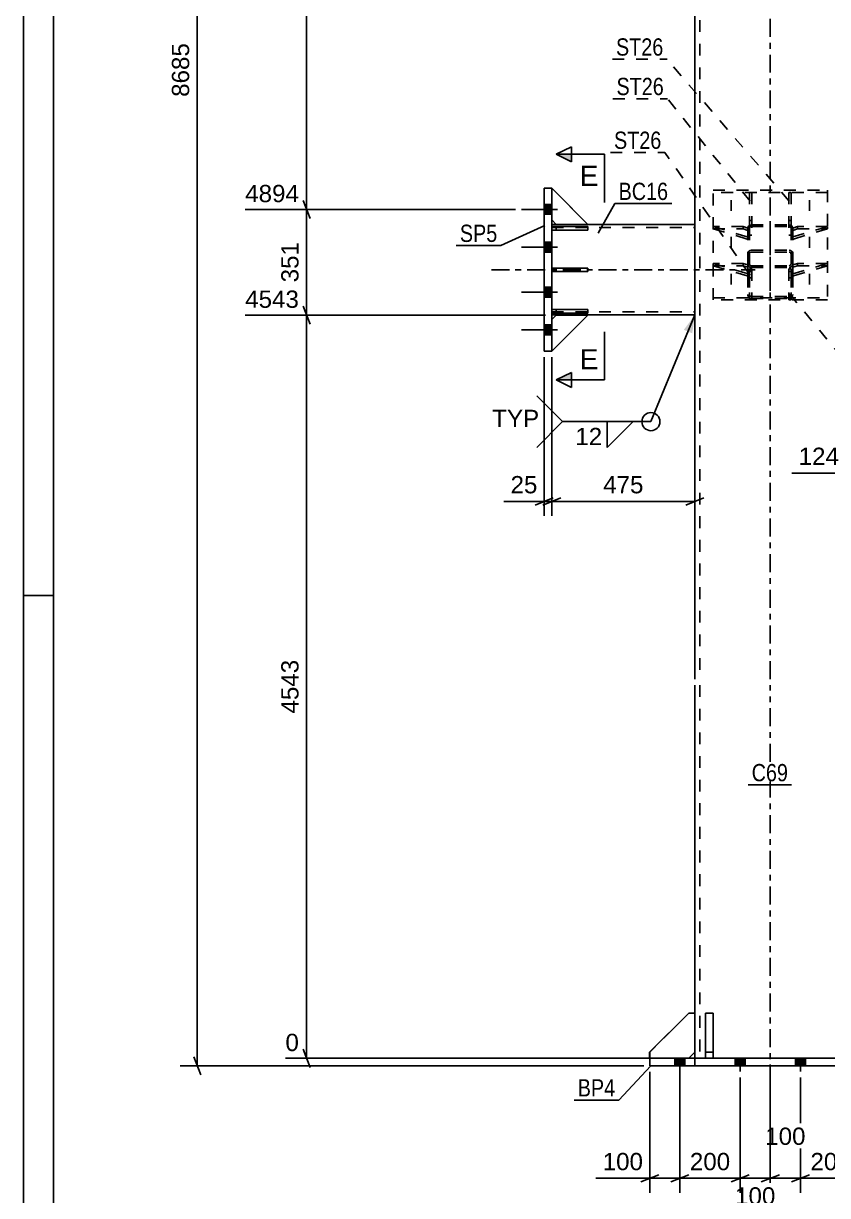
# Model space of a CAD drawing. Header units: millimetres. Extents: x -297 to 544, y -221 to 373.
# Drawn here: x -296.7 to -163.3, y -22.8 to 171.7 of the extents above; entities that cross this region are included whole.
import ezdxf

# ---------------------------------------------------------------- set-up
doc = ezdxf.new("R2010")
doc.units = ezdxf.units.MM
doc.linetypes.add('DXK_LINE_DOT2', pattern=[3.9198, 1.9599, -1.9599])
doc.linetypes.add('DXK_LINE_DOT3', pattern=[5.9187, 2.979, -0.9799, 0.9799, -0.9799])
doc.styles.add('Arial', font='ARIAL.TTF', dxfattribs={"height": 0.2})
doc.styles.add('Arial Narrow', font='ARIALN.TTF', dxfattribs={"height": 0.2})

# ---------------------------------------------------------------- blocks, each defined once
blk = doc.blocks.new('Unknown-284934218-1133')
at = {"color": 5, "linetype": 'Continuous'}
for p, q in [((-296.68, 372.77), (-296.68, -221.23)), ((-291.68, 367.77), (-291.68, -216.23)), ((-291.68, 76.77), (-296.68, 76.77))]:
    blk.add_line(p, q, dxfattribs=at)
blk = doc.blocks.new('Part-284934218-1902 - 1900')
at = {"color": 2, "linetype": 'Continuous'}
for p, q in [((-186.32, 7.5), (-192.82, 1)), ((-185.32, 7.5), (-186.32, 7.5)), ((-192.82, 1), (-192.82, 0)), ((-186.32, 0), (-185.32, 1))]:
    blk.add_line(p, q, dxfattribs=at)
at = {"color": 7, "linetype": 'DXK_LINE_DOT2'}
for p, q in [((-185.32, 7.5), (-185.32, 1)), ((-192.82, 0), (-186.32, 0))]:
    blk.add_line(p, q, dxfattribs=at)
blk = doc.blocks.new('Part-284934218-1912 - 1900')
at = {"color": 2, "linetype": 'Continuous'}
for p, q in [((-192.81, 0), (-152.81, 0)), ((-192.81, 0), (-192.81, -1.25)), ((-192.81, -1.25), (-152.81, -1.25)), ((-185.32, -1.25), (-185.32, 0)), ((-160.32, -1.25), (-160.32, 0)), ((-152.81, -1.25), (-152.81, 0))]:
    blk.add_line(p, q, dxfattribs=at)
blk = doc.blocks.new('Part-284934218-2053 - 1900')
at = {"color": 7, "linetype": 'DXK_LINE_DOT2'}
for p, q in [((-203.06, 124.23), (-209.06, 124.23)), ((-209.06, 124.23), (-209.06, 123.63)), ((-209.06, 123.63), (-203.06, 123.63)), ((-208.31, 124.23), (-208.31, 123.63)), ((-203.06, 123.63), (-203.06, 124.23))]:
    blk.add_line(p, q, dxfattribs=at)
blk = doc.blocks.new('Part-284934218-1914 - 1900')
at = {"color": 2, "linetype": 'Continuous'}
for p, q in [((-183.56, 7.5), (-183.56, 0)), ((-183.56, 7.5), (-182.31, 7.5)), ((-182.31, 7.5), (-182.31, 0)), ((-183.56, 1), (-182.31, 1)), ((-183.56, 0), (-182.31, 0))]:
    blk.add_line(p, q, dxfattribs=at)
blk = doc.blocks.new('Part-284934218-2043 - 1900')
at = {"color": 2, "linetype": 'Continuous'}
for p, q in [((-210.31, 117.33), (-210.31, 144.33)), ((-210.31, 144.33), (-209.06, 144.33)), ((-209.06, 144.33), (-209.06, 137.97)), ((-209.06, 137.37), (-209.06, 131.1)), ((-209.06, 130.5), (-209.06, 124.22)), ((-209.06, 123.62), (-209.06, 117.33)), ((-210.31, 117.33), (-209.06, 117.33))]:
    blk.add_line(p, q, dxfattribs=at)
at = {"color": 7, "linetype": 'DXK_LINE_DOT2'}
for p, q in [((-209.06, 137.97), (-209.06, 137.37)), ((-209.06, 131.1), (-209.06, 130.5)), ((-209.06, 124.22), (-209.06, 123.62))]:
    blk.add_line(p, q, dxfattribs=at)
blk = doc.blocks.new('Part-284934218-2044 - 1900')
at = {"color": 7, "linetype": 'DXK_LINE_DOT2'}
for p, q in [((-208.32, 123.3), (-209.07, 122.55)), ((-209.07, 117.3), (-203.07, 123.3)), ((-209.07, 122.55), (-209.07, 117.3)), ((-203.07, 123.3), (-208.32, 123.3))]:
    blk.add_line(p, q, dxfattribs=at)
blk = doc.blocks.new('Part-284934218-1916 - 1900')
at = {"color": 7, "linetype": 'DXK_LINE_DOT2'}
for p, q in [((-183.56, 0), (-183.56, 7.5)), ((-183.56, 7.5), (-182.31, 7.5)), ((-182.31, 7.5), (-182.31, 0)), ((-183.56, 1), (-182.31, 1)), ((-182.31, 0), (-183.56, 0))]:
    blk.add_line(p, q, dxfattribs=at)
blk = doc.blocks.new('Part-284934218-2045 - 1900')
at = {"color": 2, "linetype": 'Continuous'}
for p, q in [((-208.32, 123.3), (-209.07, 122.55)), ((-209.07, 117.3), (-203.07, 123.3)), ((-203.07, 123.3), (-208.32, 123.3)), ((-209.07, 117.33), (-209.07, 117.3))]:
    blk.add_line(p, q, dxfattribs=at)
at = {"color": 7, "linetype": 'DXK_LINE_DOT2'}
blk.add_line((-209.07, 117.3), (-209.07, 122.55), dxfattribs=at)
blk = doc.blocks.new('Part-284934218-1917 - 1900')
at = {"color": 7, "linetype": 'DXK_LINE_DOT2'}
for p, q in [((-186.31, 7.5), (-192.81, 1)), ((-185.31, 7.5), (-186.31, 7.5)), ((-185.31, 1), (-185.31, 7.5)), ((-192.81, 1), (-192.81, 0)), ((-186.31, 0), (-185.31, 1)), ((-192.81, 0), (-186.31, 0))]:
    blk.add_line(p, q, dxfattribs=at)
blk = doc.blocks.new('Part-284934218-1992 - 1900')
at = {"color": 7, "linetype": 'DXK_LINE_DOT2'}
for p, q in [((-168.31, 131.86), (-169.06, 131.61)), ((-169.06, 130.15), (-163.31, 131.86)), ((-169.06, 131.61), (-169.06, 129.78)), ((-169.06, 131.23), (-168.31, 131.49)), ((-163.31, 131.49), (-169.06, 129.78)), ((-168.31, 131.49), (-168.31, 131.86)), ((-163.31, 131.86), (-168.31, 131.86)), ((-168.31, 131.49), (-163.31, 131.49)), ((-163.31, 131.49), (-163.31, 131.86))]:
    blk.add_line(p, q, dxfattribs=at)
blk = doc.blocks.new('Part-284934218-1996 - 1900')
at = {"color": 7, "linetype": 'DXK_LINE_DOT2'}
for p, q in [((-169.76, 143.65), (-169.76, 136.54)), ((-169.36, 143.65), (-169.76, 143.65)), ((-169.36, 143.65), (-169.36, 136.54)), ((-169.76, 138.96), (-169.36, 138.96)), ((-169.76, 138), (-169.36, 138)), ((-169.36, 136.54), (-169.76, 136.54))]:
    blk.add_line(p, q, dxfattribs=at)
blk = doc.blocks.new('Bolt-284934218-1951 - 1900')
at = {"linetype": 'Continuous'}
for points in [[(-210.31, 141.66), (-210.31, 140.01), (-209.06, 140.01), (-209.06, 141.66)], [(-210.31, 141.66), (-210.31, 140.01), (-209.06, 140.01), (-209.06, 141.66)], [(-210.31, 141.66), (-210.31, 140.01), (-209.06, 140.01), (-209.06, 141.66)], [(-210.31, 135.41), (-210.31, 133.76), (-209.06, 133.76), (-209.06, 135.41)], [(-210.31, 135.41), (-210.31, 133.76), (-209.06, 133.76), (-209.06, 135.41)], [(-210.31, 127.91), (-210.31, 126.26), (-209.06, 126.26), (-209.06, 127.91)], [(-210.31, 127.91), (-210.31, 126.26), (-209.06, 126.26), (-209.06, 127.91)], [(-210.31, 121.66), (-210.31, 120.01), (-209.06, 120.01), (-209.06, 121.66)], [(-210.31, 121.66), (-210.31, 120.01), (-209.06, 120.01), (-209.06, 121.66)], [(-210.31, 121.66), (-210.31, 120.01), (-209.06, 120.01), (-209.06, 121.66)]]:
    blk.add_hatch(color=1, dxfattribs=at).paths.add_polyline_path(points)
at = {"color": 1, "linetype": 'Continuous'}
for p, q in [((-208.11, 140.83), (-214.06, 140.83)), ((-208.11, 140.83), (-214.06, 140.83)), ((-208.11, 140.83), (-214.06, 140.83)), ((-209.06, 141.66), (-210.31, 141.66)), ((-209.06, 141.66), (-210.31, 141.66)), ((-209.06, 141.66), (-210.31, 141.66)), ((-209.06, 140.01), (-210.31, 140.01)), ((-209.06, 140.01), (-210.31, 140.01)), ((-209.06, 140.01), (-210.31, 140.01)), ((-208.11, 134.58), (-214.06, 134.58)), ((-208.11, 134.58), (-214.06, 134.58)), ((-209.06, 135.41), (-210.31, 135.41)), ((-209.06, 135.41), (-210.31, 135.41)), ((-209.06, 133.76), (-210.31, 133.76)), ((-209.06, 133.76), (-210.31, 133.76)), ((-208.11, 127.08), (-214.06, 127.08)), ((-208.11, 127.08), (-214.06, 127.08)), ((-209.06, 127.91), (-210.31, 127.91)), ((-209.06, 127.91), (-210.31, 127.91)), ((-209.06, 126.26), (-210.31, 126.26)), ((-209.06, 126.26), (-210.31, 126.26)), ((-208.11, 120.83), (-214.06, 120.83)), ((-208.11, 120.83), (-214.06, 120.83)), ((-208.11, 120.83), (-214.06, 120.83)), ((-209.06, 121.66), (-210.31, 121.66)), ((-209.06, 121.66), (-210.31, 121.66)), ((-209.06, 121.66), (-210.31, 121.66)), ((-209.06, 120.01), (-210.31, 120.01)), ((-209.06, 120.01), (-210.31, 120.01)), ((-209.06, 120.01), (-210.31, 120.01))]:
    blk.add_line(p, q, dxfattribs=at)
blk = doc.blocks.new('Part-284934218-2047 - 1900')
at = {"color": 2, "linetype": 'Continuous'}
for p, q in [((-209.07, 144.33), (-203.07, 138.33)), ((-209.07, 139.08), (-208.32, 138.33)), ((-208.32, 138.33), (-203.07, 138.33))]:
    blk.add_line(p, q, dxfattribs=at)
at = {"color": 7, "linetype": 'DXK_LINE_DOT2'}
blk.add_line((-209.07, 144.33), (-209.07, 139.08), dxfattribs=at)
blk = doc.blocks.new('Bolt-284934218-1984 - 1900')
at = {"linetype": 'Continuous'}
for points in [[(-186.99, 0), (-188.64, 0), (-188.64, -1.25), (-186.99, -1.25)], [(-186.99, 0), (-188.64, 0), (-188.64, -1.25), (-186.99, -1.25)], [(-176.99, 0), (-178.64, 0), (-178.64, -1.25), (-176.99, -1.25)], [(-176.99, 0), (-178.64, 0), (-178.64, -1.25), (-176.99, -1.25)], [(-166.99, 0), (-168.64, 0), (-168.64, -1.25), (-166.99, -1.25)], [(-166.99, 0), (-168.64, 0), (-168.64, -1.25), (-166.99, -1.25)], [(-156.99, 0), (-158.64, 0), (-158.64, -1.25), (-156.99, -1.25)], [(-156.99, 0), (-158.64, 0), (-158.64, -1.25), (-156.99, -1.25)]]:
    blk.add_hatch(color=1, dxfattribs=at).paths.add_polyline_path(points)
at = {"color": 1, "linetype": 'Continuous'}
for p, q in [((-188.64, -1.25), (-188.64, 0)), ((-188.64, -1.25), (-188.64, 0)), ((-187.81, -2.2), (-187.81, 0)), ((-187.81, -2.2), (-187.81, 0)), ((-186.99, -1.25), (-186.99, 0)), ((-186.99, -1.25), (-186.99, 0)), ((-178.64, -1.25), (-178.64, 0)), ((-178.64, -1.25), (-178.64, 0)), ((-177.81, -2.2), (-177.81, 0)), ((-177.81, -2.2), (-177.81, 0)), ((-176.99, -1.25), (-176.99, 0)), ((-176.99, -1.25), (-176.99, 0)), ((-168.64, -1.25), (-168.64, 0)), ((-168.64, -1.25), (-168.64, 0)), ((-167.81, -2.2), (-167.81, 0)), ((-167.81, -2.2), (-167.81, 0)), ((-166.99, -1.25), (-166.99, 0)), ((-166.99, -1.25), (-166.99, 0)), ((-158.64, -1.25), (-158.64, 0)), ((-158.64, -1.25), (-158.64, 0)), ((-157.81, -2.2), (-157.81, 0)), ((-157.81, -2.2), (-157.81, 0)), ((-156.99, -1.25), (-156.99, 0)), ((-156.99, -1.25), (-156.99, 0))]:
    blk.add_line(p, q, dxfattribs=at)
blk = doc.blocks.new('Bolt-284934218-1989 - 1900')
at = {"color": 1, "linetype": 'DXK_LINE_DOT2'}
for p, q in [((-179.31, 140.58), (-179.31, 142.37)), ((-172.81, 140.58), (-172.81, 142.37)), ((-166.31, 140.58), (-166.31, 142.37)), ((-179.31, 134.47), (-179.31, 136.27)), ((-166.31, 134.47), (-166.31, 136.27)), ((-179.31, 128.36), (-179.31, 130.16)), ((-172.81, 128.36), (-172.81, 130.16)), ((-166.31, 128.36), (-166.31, 130.16))]:
    blk.add_line(p, q, dxfattribs=at)
blk = doc.blocks.new('Part-284934218-1991 - 1900')
at = {"color": 7, "linetype": 'DXK_LINE_DOT2'}
for p, q in [((-168.31, 137.97), (-169.06, 137.71)), ((-169.06, 136.26), (-163.31, 137.97)), ((-169.06, 137.71), (-169.06, 135.88)), ((-169.06, 137.34), (-168.31, 137.59)), ((-163.31, 137.59), (-169.06, 135.88)), ((-168.31, 137.59), (-168.31, 137.97)), ((-163.31, 137.97), (-168.31, 137.97)), ((-168.31, 137.59), (-163.31, 137.59)), ((-163.31, 137.59), (-163.31, 137.97))]:
    blk.add_line(p, q, dxfattribs=at)
blk = doc.blocks.new('Part-284934218-1993 - 1900')
at = {"color": 7, "linetype": 'DXK_LINE_DOT2'}
for p, q in [((-175.86, 130.95), (-176.26, 130.95)), ((-176.26, 130.95), (-176.26, 125.8)), ((-176.26, 130.5), (-175.86, 130.5)), ((-175.86, 130.95), (-175.86, 125.8)), ((-176.26, 129.49), (-175.86, 129.49)), ((-175.86, 125.8), (-176.26, 125.8))]:
    blk.add_line(p, q, dxfattribs=at)
blk = doc.blocks.new('Part-284934218-1994 - 1900')
at = {"color": 7, "linetype": 'DXK_LINE_DOT2'}
for p, q in [((-169.36, 130.95), (-169.76, 130.95)), ((-169.76, 130.95), (-169.76, 125.8)), ((-169.76, 130.5), (-169.36, 130.5)), ((-169.36, 130.95), (-169.36, 125.8)), ((-169.76, 129.49), (-169.36, 129.49)), ((-169.36, 125.8), (-169.76, 125.8))]:
    blk.add_line(p, q, dxfattribs=at)
blk = doc.blocks.new('Part-284934218-1995 - 1900')
at = {"color": 7, "linetype": 'DXK_LINE_DOT2'}
for p, q in [((-176.26, 143.65), (-176.26, 136.54)), ((-175.86, 143.65), (-176.26, 143.65)), ((-175.86, 143.65), (-175.86, 136.54)), ((-176.26, 138.96), (-175.86, 138.96)), ((-176.26, 138), (-175.86, 138)), ((-175.86, 136.54), (-176.26, 136.54))]:
    blk.add_line(p, q, dxfattribs=at)
blk = doc.blocks.new('Part-284934218-1997 - 1900')
at = {"color": 7, "linetype": 'DXK_LINE_DOT2'}
for p, q in [((-177.31, 137.97), (-182.31, 137.97)), ((-182.31, 137.97), (-176.56, 136.26)), ((-182.31, 137.97), (-182.31, 137.59)), ((-182.31, 137.59), (-177.31, 137.59)), ((-182.31, 137.59), (-176.56, 135.88)), ((-176.56, 137.71), (-177.31, 137.97)), ((-177.31, 137.97), (-177.31, 137.59)), ((-177.31, 137.59), (-176.56, 137.34)), ((-176.56, 135.88), (-176.56, 137.71))]:
    blk.add_line(p, q, dxfattribs=at)
blk = doc.blocks.new('Part-284934218-1998 - 1900')
at = {"color": 7, "linetype": 'DXK_LINE_DOT2'}
for p, q in [((-177.31, 131.86), (-182.31, 131.86)), ((-182.31, 131.86), (-176.56, 130.15)), ((-182.31, 131.86), (-182.31, 131.49)), ((-182.31, 131.49), (-177.31, 131.49)), ((-182.31, 131.49), (-176.56, 129.78)), ((-176.56, 131.61), (-177.31, 131.86)), ((-177.31, 131.86), (-177.31, 131.49)), ((-177.31, 131.49), (-176.56, 131.23)), ((-176.56, 129.78), (-176.56, 131.61))]:
    blk.add_line(p, q, dxfattribs=at)
blk = doc.blocks.new('Part-284934218-2048 - 1900')
at = {"color": 2, "linetype": 'Continuous'}
for p, q in [((-209.06, 131.1), (-203.06, 131.1)), ((-209.06, 131.1), (-209.06, 130.5)), ((-209.06, 130.5), (-203.06, 130.5)), ((-203.06, 131.1), (-203.06, 130.5))]:
    blk.add_line(p, q, dxfattribs=at)
at = {"color": 7, "linetype": 'DXK_LINE_DOT2'}
blk.add_line((-208.31, 130.5), (-208.31, 131.1), dxfattribs=at)
blk = doc.blocks.new('Part-284934218-2009 - 1900')
at = {"color": 7, "linetype": 'DXK_LINE_DOT3'}
for p, q in [((-172.81, 62.9), (-172.81, 311.58)), ((-172.81, -10), (-172.81, 61.9))]:
    blk.add_line(p, q, dxfattribs=at)
at = {"color": 2, "linetype": 'Continuous'}
for p, q in [((-185.31, 62.9), (-185.31, 301.58)), ((-185.31, 0), (-185.31, 61.9))]:
    blk.add_line(p, q, dxfattribs=at)
at = {"color": 7, "linetype": 'DXK_LINE_DOT2'}
for p, q in [((-184.51, 301.58), (-184.51, 62.9)), ((-184.51, 61.9), (-184.51, 0)), ((-160.31, 0), (-185.31, 0))]:
    blk.add_line(p, q, dxfattribs=at)
blk = doc.blocks.new('Part-284934218-2046 - 1900')
at = {"color": 7, "linetype": 'DXK_LINE_DOT2'}
for p, q in [((-209.07, 139.08), (-209.07, 144.33)), ((-209.07, 144.33), (-203.07, 138.33)), ((-208.32, 138.33), (-209.07, 139.08)), ((-203.07, 138.33), (-208.32, 138.33))]:
    blk.add_line(p, q, dxfattribs=at)
blk = doc.blocks.new('Part-284934218-2049 - 1900')
at = {"color": 2, "linetype": 'Continuous'}
for p, q in [((-209.06, 137.97), (-203.06, 137.97)), ((-209.06, 137.97), (-209.06, 137.37)), ((-209.06, 137.37), (-203.06, 137.37)), ((-203.06, 137.97), (-203.06, 137.37))]:
    blk.add_line(p, q, dxfattribs=at)
at = {"color": 7, "linetype": 'DXK_LINE_DOT2'}
blk.add_line((-208.31, 137.37), (-208.31, 137.97), dxfattribs=at)
blk = doc.blocks.new('Part-284934218-2050 - 1900')
at = {"color": 2, "linetype": 'Continuous'}
for p, q in [((-209.06, 124.22), (-203.06, 124.22)), ((-209.06, 124.22), (-209.06, 123.62)), ((-209.06, 123.62), (-203.06, 123.62)), ((-203.06, 124.22), (-203.06, 123.62))]:
    blk.add_line(p, q, dxfattribs=at)
at = {"color": 7, "linetype": 'DXK_LINE_DOT2'}
blk.add_line((-208.31, 123.62), (-208.31, 124.22), dxfattribs=at)
blk = doc.blocks.new('Part-284934218-2051 - 1900')
at = {"color": 7, "linetype": 'DXK_LINE_DOT2'}
for p, q in [((-203.06, 131.1), (-209.06, 131.1)), ((-209.06, 131.1), (-209.06, 130.5)), ((-209.06, 130.5), (-203.06, 130.5)), ((-208.31, 130.5), (-208.31, 131.1)), ((-203.06, 130.5), (-203.06, 131.1))]:
    blk.add_line(p, q, dxfattribs=at)
blk = doc.blocks.new('Part-284934218-2052 - 1900')
at = {"color": 7, "linetype": 'DXK_LINE_DOT2'}
for p, q in [((-203.06, 137.98), (-209.06, 137.98)), ((-209.06, 137.98), (-209.06, 137.38)), ((-209.06, 137.38), (-203.06, 137.38)), ((-208.31, 137.98), (-208.31, 137.38)), ((-203.06, 137.38), (-203.06, 137.98))]:
    blk.add_line(p, q, dxfattribs=at)
blk = doc.blocks.new('Part-284934218-2059 - 1900')
at = {"color": 7, "linetype": 'DXK_LINE_DOT2'}
for p, q in [((-182.31, 125.8), (-182.31, 144)), ((-182.31, 144), (-163.31, 144)), ((-163.31, 144), (-163.31, 125.8)), ((-163.31, 143.65), (-182.31, 143.65)), ((-182.31, 126.14), (-163.31, 126.14)), ((-163.31, 125.8), (-182.31, 125.8))]:
    blk.add_line(p, q, dxfattribs=at)
blk = doc.blocks.new('Part-284934218-2127 - 1900')
at = {"color": 2, "linetype": 'Continuous'}
for p, q in [((-209.06, 138.33), (-208.32, 138.33)), ((-203.07, 138.33), (-185.31, 138.33)), ((-209.06, 123.33), (-185.31, 123.33))]:
    blk.add_line(p, q, dxfattribs=at)
at = {"color": 7, "linetype": 'DXK_LINE_DOT2'}
for p, q in [((-209.06, 138.33), (-209.06, 123.33)), ((-208.32, 138.33), (-203.07, 138.33)), ((-185.31, 123.33), (-185.31, 138.33)), ((-209.06, 137.83), (-185.31, 137.83)), ((-209.06, 123.83), (-185.31, 123.83))]:
    blk.add_line(p, q, dxfattribs=at)
at = {"color": 7, "linetype": 'DXK_LINE_DOT3'}
blk.add_line((-219.06, 130.83), (-175.31, 130.83), dxfattribs=at)
blk = doc.blocks.new('Part-284934218-2131 - 1900')
at = {"color": 7, "linetype": 'DXK_LINE_DOT2'}
for p, q in [((-176.52, 137.9), (-176.39, 138.09)), ((-176.39, 138.09), (-176.19, 138.21)), ((-176.19, 138.21), (-175.96, 138.25)), ((-175.96, 138.25), (-169.66, 138.25)), ((-169.66, 138.25), (-169.44, 138.21)), ((-169.44, 138.21), (-169.24, 138.09)), ((-169.24, 138.09), (-169.11, 137.9)), ((-176.56, 137.69), (-176.52, 137.9)), ((-176.56, 137.69), (-176.56, 126.71)), ((-176.24, 137.8), (-176.26, 137.69)), ((-176.26, 137.69), (-176.26, 126.71)), ((-176.18, 137.89), (-176.24, 137.8)), ((-176.08, 137.95), (-176.18, 137.89)), ((-175.96, 137.97), (-176.08, 137.95)), ((-175.96, 137.97), (-169.66, 137.97)), ((-169.55, 137.95), (-169.66, 137.97)), ((-169.45, 137.89), (-169.55, 137.95)), ((-169.39, 137.8), (-169.45, 137.89)), ((-169.36, 137.69), (-169.39, 137.8)), ((-169.36, 137.69), (-169.36, 126.71)), ((-169.11, 137.9), (-169.06, 137.69)), ((-169.06, 137.69), (-169.06, 126.71)), ((-176.52, 133.66), (-176.56, 133.42)), ((-176.26, 133.42), (-176.24, 133.54)), ((-176.24, 133.54), (-176.18, 133.64)), ((-175.96, 134.06), (-176.19, 134.01)), ((-176.18, 133.64), (-176.08, 133.71)), ((-176.08, 133.71), (-175.96, 133.74)), ((-175.96, 134.06), (-169.66, 134.06)), ((-175.96, 133.74), (-169.66, 133.74)), ((-169.44, 134.01), (-169.66, 134.06)), ((-169.66, 133.74), (-169.55, 133.71)), ((-169.55, 133.71), (-169.45, 133.64)), ((-169.45, 133.64), (-169.39, 133.54)), ((-169.39, 133.54), (-169.36, 133.42)), ((-169.06, 133.42), (-169.11, 133.66)), ((-176.52, 131.55), (-176.56, 131.77)), ((-176.39, 131.37), (-176.52, 131.55)), ((-176.19, 131.25), (-176.39, 131.37)), ((-176.26, 131.77), (-176.24, 131.66)), ((-176.24, 131.66), (-176.18, 131.57)), ((-175.96, 131.2), (-176.19, 131.25)), ((-176.18, 131.57), (-176.08, 131.51)), ((-176.08, 131.51), (-175.96, 131.49)), ((-175.96, 131.49), (-169.66, 131.49)), ((-175.96, 131.2), (-169.66, 131.2)), ((-169.66, 131.49), (-169.55, 131.51)), ((-169.44, 131.25), (-169.66, 131.2)), ((-169.55, 131.51), (-169.45, 131.57)), ((-169.45, 131.57), (-169.39, 131.66)), ((-169.24, 131.37), (-169.44, 131.25)), ((-169.39, 131.66), (-169.36, 131.77)), ((-169.11, 131.55), (-169.24, 131.37)), ((-169.06, 131.77), (-169.11, 131.55)), ((-176.56, 126.71), (-176.52, 126.47)), ((-176.24, 126.59), (-176.26, 126.71)), ((-176.18, 126.49), (-176.24, 126.59)), ((-176.08, 126.42), (-176.18, 126.49)), ((-175.96, 126.39), (-176.08, 126.42)), ((-175.96, 126.39), (-169.66, 126.39)), ((-169.55, 126.42), (-169.66, 126.39)), ((-169.45, 126.49), (-169.55, 126.42)), ((-169.39, 126.59), (-169.45, 126.49)), ((-169.36, 126.71), (-169.39, 126.59)), ((-169.11, 126.47), (-169.06, 126.71)), ((-176.19, 126.12), (-175.96, 126.07)), ((-175.96, 126.07), (-169.66, 126.07)), ((-169.66, 126.07), (-169.44, 126.12))]:
    blk.add_line(p, q, dxfattribs=at)
at = {"color": 7, "linetype": 'DXK_LINE_DOT3'}
blk.add_line((-172.81, 138.15), (-172.81, 126.64), dxfattribs=at)
at = {"color": 7, "linetype": 'DXK_LINE_DOT2'}
for centre, start, end in [((-175.94, 133.44), 114.32, 159.2417), ((-169.69, 133.44), 20.7583, 65.68), ((-175.94, 126.69), 200.7583, 245.68), ((-169.69, 126.69), 294.32, 339.2417)]:
    blk.add_arc(centre, 0.621, start, end, dxfattribs=at)
blk = doc.blocks.new('StraightDimension-284934218-20329 - 1900')
at = {"color": 7, "linetype": 'Continuous'}
for p, q in [((-185.31, 122.33), (-185.31, 89.98)), ((-209.06, 116.33), (-209.06, 89.98)), ((-207.56, 92.98), (-210.56, 91.78)), ((-209.06, 92.38), (-185.31, 92.38)), ((-186.81, 91.78), (-183.81, 92.98))]:
    blk.add_line(p, q, dxfattribs=at)
at = {"color": 0}
blk.add_wipeout([(-193.25, 93.13), (-193.25, 97.33), (-201.13, 97.33), (-201.13, 93.13)], dxfattribs=at)
at = {"color": 3, "style": 'Arial'}
blk.add_text('475', height=2.865, dxfattribs=at).set_placement((-200.53, 93.73))
blk = doc.blocks.new('StraightDimension-284934218-2135 - 1900')
at = {"color": 7, "linetype": 'Continuous'}
for p, q in [((-267.85, -1.25), (-267.85, 329.14)), ((-268.45, 0.25), (-267.25, -2.75)), ((-193.81, -1.25), (-270.7, -1.25))]:
    blk.add_line(p, q, dxfattribs=at)
at = {"color": 0}
blk.add_wipeout([(-268.6, 168.99), (-272.8, 168.99), (-272.8, 158.9), (-268.6, 158.9)], dxfattribs=at)
at = {"color": 3, "style": 'Arial'}
blk.add_text('8685', height=2.865, rotation=90.0002, dxfattribs=at).set_placement((-269.2, 159.5))
blk = doc.blocks.new('StraightDimension-284934218-5260 - 1900')
at = {"color": 7, "linetype": 'Continuous'}
for p, q in [((-154.1, 137.33), (-154.1, 94.69)), ((-160.31, 122.33), (-160.31, 94.69)), ((-161.81, 96.49), (-158.81, 97.69)), ((-152.6, 97.69), (-155.6, 96.49)), ((-160.31, 97.09), (-154.1, 97.09))]:
    blk.add_line(p, q, dxfattribs=at)
at = {"color": 0}
blk.add_wipeout([(-160.84, 97.84), (-160.84, 102.04), (-168.71, 102.04), (-168.71, 97.84)], dxfattribs=at)
at = {"color": 7, "linetype": 'Continuous'}
blk.add_line((-160.31, 97.09), (-169.24, 97.09), dxfattribs=at)
blk.add_line((-160.31, 97.09), (-169.24, 97.09), dxfattribs=at)
at = {"color": 3, "style": 'Arial'}
blk.add_text('124', height=2.865, dxfattribs=at).set_placement((-168.11, 98.44))
blk = doc.blocks.new('StraightDimension-284934218-8107 - 1900')
at = {"color": 7, "linetype": 'Continuous'}
for p, q in [((-249.11, 281.33), (-250.31, 284.33)), ((-240.06, 282.83), (-259.9, 282.83)), ((-249.71, 140.83), (-249.71, 282.83)), ((-250.31, 142.33), (-249.11, 139.33)), ((-215.06, 140.83), (-259.9, 140.83))]:
    blk.add_line(p, q, dxfattribs=at)
at = {"color": 0, "linetype": 'Continuous'}
blk.add_wipeout([(-250.41, 283.43), (-250.41, 287.63), (-260.5, 287.63), (-260.5, 283.43)], dxfattribs=at)
at = {"color": 0}
blk.add_wipeout([(-250.46, 216.88), (-254.66, 216.88), (-254.66, 206.79), (-250.46, 206.79)], dxfattribs=at)
at = {"color": 3, "linetype": 'Continuous', "style": 'Arial'}
blk.add_text('7734', height=2.865, dxfattribs=at).set_placement((-259.9, 284.03))
at = {"color": 3, "style": 'Arial'}
blk.add_text('2840', height=2.865, rotation=90.0002, dxfattribs=at).set_placement((-251.06, 207.39))
blk = doc.blocks.new('StraightDimension-284934218-8108 - 1900')
at = {"color": 7, "linetype": 'Continuous'}
for p, q in [((-249.11, 139.33), (-250.31, 142.33)), ((-215.06, 140.83), (-259.9, 140.83)), ((-249.71, 123.3), (-249.71, 140.83)), ((-250.31, 124.8), (-249.11, 121.8)), ((-210.07, 123.3), (-259.9, 123.3))]:
    blk.add_line(p, q, dxfattribs=at)
at = {"color": 0, "linetype": 'Continuous'}
blk.add_wipeout([(-250.41, 141.43), (-250.41, 145.63), (-260.5, 145.63), (-260.5, 141.43)], dxfattribs=at)
at = {"color": 0}
blk.add_wipeout([(-250.46, 136), (-254.66, 136), (-254.66, 128.13), (-250.46, 128.13)], dxfattribs=at)
at = {"color": 3, "linetype": 'Continuous', "style": 'Arial'}
blk.add_text('4894', height=2.865, dxfattribs=at).set_placement((-259.9, 142.03))
at = {"color": 3, "style": 'Arial'}
blk.add_text('351', height=2.865, rotation=90.0002, dxfattribs=at).set_placement((-251.06, 128.73))
blk = doc.blocks.new('StraightDimension-284934218-8109 - 1900')
at = {"color": 7, "linetype": 'Continuous'}
for p, q in [((-249.11, 121.8), (-250.31, 124.8)), ((-210.07, 123.3), (-259.9, 123.3)), ((-249.71, 0), (-249.71, 123.3)), ((-250.31, 1.5), (-249.11, -1.5)), ((-186.31, 0), (-253.23, 0))]:
    blk.add_line(p, q, dxfattribs=at)
at = {"color": 0, "linetype": 'Continuous'}
for points in [[(-250.41, 123.9), (-250.41, 128.1), (-260.5, 128.1), (-260.5, 123.9)], [(-250.41, 0.6), (-250.41, 4.8), (-253.83, 4.8), (-253.83, 0.6)]]:
    blk.add_wipeout(points, dxfattribs=at)
at = {"color": 0}
blk.add_wipeout([(-250.46, 66.7), (-254.66, 66.7), (-254.66, 56.6), (-250.46, 56.6)], dxfattribs=at)
at = {"color": 3, "linetype": 'Continuous', "style": 'Arial'}
for s, height, p in [('4543', 2.865, (-259.9, 124.5)), ('0', 2.87, (-253.23, 1.2))]:
    blk.add_text(s, height=height, dxfattribs=at).set_placement(p)
at = {"color": 3, "style": 'Arial'}
blk.add_text('4543', height=2.865, rotation=90.0002, dxfattribs=at).set_placement((-251.06, 57.2))
blk = doc.blocks.new('StraightDimension-284934218-8241 - 1900')
at = {"color": 7, "linetype": 'Continuous'}
for p, q in [((-167.81, -3.2), (-167.81, -22.31)), ((-157.81, -2.25), (-157.81, -22.31)), ((-169.31, -20.51), (-166.31, -19.31)), ((-156.31, -19.31), (-159.31, -20.51)), ((-167.81, -19.91), (-157.81, -19.91))]:
    blk.add_line(p, q, dxfattribs=at)
at = {"color": 0}
blk.add_wipeout([(-158.88, -19.16), (-158.88, -14.96), (-166.75, -14.96), (-166.75, -19.16)], dxfattribs=at)
at = {"color": 3, "style": 'Arial'}
blk.add_text('200', height=2.865, dxfattribs=at).set_placement((-166.15, -18.56))
blk = doc.blocks.new('StraightDimension-284934218-8242 - 1900')
at = {"color": 7, "linetype": 'Continuous'}
for p, q in [((-172.81, -1), (-172.81, -22.31)), ((-167.81, -3.2), (-167.81, -22.31)), ((-174.31, -20.51), (-171.31, -19.31)), ((-166.31, -19.31), (-169.31, -20.51)), ((-172.81, -19.91), (-167.81, -19.91))]:
    blk.add_line(p, q, dxfattribs=at)
at = {"color": 0}
blk.add_wipeout([(-166.38, -14.96), (-166.38, -10.76), (-174.25, -10.76), (-174.25, -14.96)], dxfattribs=at)
at = {"color": 3, "style": 'Arial'}
blk.add_text('100', height=2.865, dxfattribs=at).set_placement((-173.65, -14.36))
blk = doc.blocks.new('StraightDimension-284934218-8243 - 1900')
at = {"color": 7, "linetype": 'Continuous'}
for p, q in [((-172.81, -1), (-172.81, -22.76)), ((-177.81, -3.2), (-177.81, -22.76)), ((-179.31, -20.51), (-176.31, -19.31)), ((-171.31, -19.31), (-174.31, -20.51)), ((-177.81, -19.91), (-172.81, -19.91))]:
    blk.add_line(p, q, dxfattribs=at)
at = {"color": 0}
blk.add_wipeout([(-171.38, -24.86), (-171.38, -20.66), (-179.25, -20.66), (-179.25, -24.86)], dxfattribs=at)
at = {"color": 3, "style": 'Arial'}
blk.add_text('100', height=2.865, dxfattribs=at).set_placement((-178.65, -24.26))
blk = doc.blocks.new('StraightDimension-284934218-8244 - 1900')
at = {"color": 7, "linetype": 'Continuous'}
for p, q in [((-187.81, -2.25), (-187.81, -22.31)), ((-177.81, -3.2), (-177.81, -22.31)), ((-189.31, -20.51), (-186.31, -19.31)), ((-176.31, -19.31), (-179.31, -20.51)), ((-187.81, -19.91), (-177.81, -19.91))]:
    blk.add_line(p, q, dxfattribs=at)
at = {"color": 0}
blk.add_wipeout([(-178.88, -19.16), (-178.88, -14.96), (-186.75, -14.96), (-186.75, -19.16)], dxfattribs=at)
at = {"color": 3, "style": 'Arial'}
blk.add_text('200', height=2.865, dxfattribs=at).set_placement((-186.15, -18.56))
blk = doc.blocks.new('StraightDimension-284934218-8245 - 1900')
at = {"color": 7, "linetype": 'Continuous'}
for p, q in [((-192.81, -2.25), (-192.81, -22.31)), ((-187.81, -2.25), (-187.81, -22.31)), ((-194.31, -20.51), (-191.31, -19.31)), ((-186.31, -19.31), (-189.31, -20.51)), ((-192.81, -19.91), (-187.81, -19.91))]:
    blk.add_line(p, q, dxfattribs=at)
at = {"color": 0}
blk.add_wipeout([(-193.34, -19.16), (-193.34, -14.96), (-201.21, -14.96), (-201.21, -19.16)], dxfattribs=at)
at = {"color": 7, "linetype": 'Continuous'}
blk.add_line((-192.81, -19.91), (-201.74, -19.91), dxfattribs=at)
blk.add_line((-192.81, -19.91), (-201.74, -19.91), dxfattribs=at)
at = {"color": 3, "style": 'Arial'}
blk.add_text('100', height=2.865, dxfattribs=at).set_placement((-200.61, -18.56))
blk = doc.blocks.new('StraightDimension-284934218-20330 - 1900')
at = {"color": 7, "linetype": 'Continuous'}
for p, q in [((-210.31, 116.33), (-210.31, 89.98)), ((-209.06, 116.33), (-209.06, 89.98)), ((-211.81, 91.78), (-208.81, 92.98)), ((-207.56, 92.98), (-210.56, 91.78)), ((-210.31, 92.38), (-209.06, 92.38))]:
    blk.add_line(p, q, dxfattribs=at)
at = {"color": 0}
blk.add_wipeout([(-210.84, 93.13), (-210.84, 97.33), (-216.49, 97.33), (-216.49, 93.13)], dxfattribs=at)
at = {"color": 7, "linetype": 'Continuous'}
blk.add_line((-210.31, 92.38), (-217.01, 92.38), dxfattribs=at)
blk.add_line((-210.31, 92.38), (-217.01, 92.38), dxfattribs=at)
at = {"color": 3, "style": 'Arial'}
blk.add_text('25', height=2.865, dxfattribs=at).set_placement((-215.89, 93.73))
blk = doc.blocks.new('Mark-284934218-1908 - 1900')
at = {"color": 0}
blk.add_wipeout([(-198.54, -6.33), (-198.54, -3.33), (-204.75, -3.33), (-204.75, -6.33)], dxfattribs=at)
blk.add_wipeout([(-198.54, -6.33), (-198.54, -3.33), (-204.75, -3.33), (-204.75, -6.33)], dxfattribs=at)
at = {"color": 30, "linetype": 'Continuous'}
for p in [(-192.63, -1.25), (-205.35, -6.93)]:
    blk.add_line(p, (-197.94, -6.93), dxfattribs=at)
at = {"color": 3, "style": 'Arial Narrow'}
blk.add_text('BP4', height=2.863, dxfattribs=at).set_placement((-204.75, -6.33))
blk = doc.blocks.new('Mark-284934218-2007 - 1900')
at = {"color": 0}
blk.add_wipeout([(-169.87, 45.96), (-169.87, 48.96), (-175.9, 48.96), (-175.9, 45.96)], dxfattribs=at)
blk.add_wipeout([(-169.87, 45.96), (-169.87, 48.96), (-175.9, 48.96), (-175.9, 45.96)], dxfattribs=at)
at = {"color": 30, "linetype": 'Continuous'}
blk.add_line((-176.5, 45.36), (-169.27, 45.36), dxfattribs=at)
at = {"color": 3, "style": 'Arial Narrow'}
blk.add_text('C69', height=2.863, dxfattribs=at).set_placement((-175.9, 45.96))
blk = doc.blocks.new('Mark-284934218-2039 - 1900')
at = {"color": 0}
blk.add_wipeout([(-218.09, 135.43), (-218.09, 138.43), (-224.3, 138.43), (-224.3, 135.43)], dxfattribs=at)
blk.add_wipeout([(-218.09, 135.43), (-218.09, 138.43), (-224.3, 138.43), (-224.3, 135.43)], dxfattribs=at)
at = {"color": 30, "linetype": 'Continuous'}
for p in [(-210.19, 138.18), (-224.9, 134.83)]:
    blk.add_line(p, (-217.49, 134.83), dxfattribs=at)
at = {"color": 3, "style": 'Arial Narrow'}
blk.add_text('SP5', height=2.863, dxfattribs=at).set_placement((-224.3, 135.43))
blk = doc.blocks.new('Mark-284934218-2123 - 1900')
at = {"color": 0}
blk.add_wipeout([(-189.75, 142.39), (-189.75, 145.39), (-197.97, 145.39), (-197.97, 142.39)], dxfattribs=at)
blk.add_wipeout([(-189.75, 142.39), (-189.75, 145.39), (-197.97, 145.39), (-197.97, 142.39)], dxfattribs=at)
at = {"color": 30, "linetype": 'Continuous'}
for p, q in [((-201.36, 136.88), (-198.57, 141.79)), ((-198.57, 141.79), (-189.15, 141.79))]:
    blk.add_line(p, q, dxfattribs=at)
at = {"color": 3, "style": 'Arial Narrow'}
blk.add_text('BC16', height=2.863, dxfattribs=at).set_placement((-197.97, 142.39))
blk = doc.blocks.new('SectionMark-284934218-2503 - 1900')
at = {"linetype": 'Continuous'}
for points in [[(-205.81, 149.97), (-205.81, 148.72), (-208.31, 149.97)], [(-205.81, 113.79), (-205.81, 112.54), (-208.31, 112.54)]]:
    blk.add_hatch(color=6, dxfattribs=at).paths.add_polyline_path(points)
at = {"color": 6, "linetype": 'Continuous'}
for p, q in [((-208.31, 149.97), (-205.81, 151.22)), ((-200.31, 149.97), (-208.31, 149.97)), ((-208.31, 149.97), (-205.81, 148.72)), ((-205.81, 148.72), (-205.81, 151.22)), ((-200.31, 149.97), (-200.31, 141.97)), ((-200.31, 112.54), (-200.31, 120.54)), ((-208.31, 112.54), (-205.81, 113.79)), ((-205.81, 113.79), (-205.81, 111.29)), ((-200.31, 112.54), (-208.31, 112.54)), ((-205.81, 111.29), (-208.31, 112.54))]:
    blk.add_line(p, q, dxfattribs=at)
at = {"color": 0, "linetype": 'Continuous'}
for points in [[(-201.31, 144.72), (-201.31, 148.22), (-204.43, 148.22), (-204.43, 144.72)], [(-201.31, 114.29), (-201.31, 117.79), (-204.43, 117.79), (-204.43, 114.29)]]:
    blk.add_wipeout(points, dxfattribs=at)
at = {"color": 3, "linetype": 'Continuous', "style": 'Arial'}
for p in [(-204.43, 144.72), (-204.43, 114.29)]:
    blk.add_text('E', height=3.34, dxfattribs=at).set_placement(p)
blk = doc.blocks.new('WeldMark-284934218-2512 - 1900')
at = {"linetype": 'Continuous'}
blk.add_hatch(color=30, dxfattribs=at).paths.add_polyline_path([(-187.15, 120.85), (-185.31, 123.33), (-185.76, 120.27)])
at = {"color": 30, "linetype": 'Continuous'}
blk.add_line((-185.31, 123.33), (-192.61, 105.62), dxfattribs=at)
at = {"color": 3, "linetype": 'Continuous'}
for q in [(-211.54, 109.9), (-211.54, 101.33)]:
    blk.add_line((-207.25, 105.62), q, dxfattribs=at)
for start, end in [(90, 270), (270, 90)]:
    blk.add_arc((-192.61, 105.62), 1.5, start, end, dxfattribs=at)
at = {"color": 0}
blk.add_wipeout([(-200.51, 101.52), (-200.51, 104.92), (-205.35, 104.92), (-205.35, 101.52)], dxfattribs=at)
at = {"color": 30, "linetype": 'Continuous'}
blk.add_line((-207.25, 105.62), (-192.61, 105.62), dxfattribs=at)
at = {"color": 3, "linetype": 'Continuous'}
for p, q in [((-199.85, 105.62), (-195.56, 105.62)), ((-195.56, 105.62), (-199.85, 101.33)), ((-199.85, 101.33), (-199.85, 105.62))]:
    blk.add_line(p, q, dxfattribs=at)
at = {"color": 3, "style": 'Arial'}
blk.add_text('12', height=2.865, dxfattribs=at).set_placement((-205.15, 101.72))
at = {"color": 0, "linetype": 'Continuous'}
blk.add_wipeout([(-211.15, 104.72), (-211.15, 107.72), (-218.93, 107.72), (-218.93, 104.72)], dxfattribs=at)
blk.add_wipeout([(-211.15, 104.72), (-211.15, 107.72), (-218.93, 107.72), (-218.93, 104.72)], dxfattribs=at)
at = {"color": 3, "linetype": 'Continuous', "style": 'Arial'}
blk.add_text('TYP', height=2.865, dxfattribs=at).set_placement((-218.93, 104.72))
blk = doc.blocks.new('Mark-284934218-7498 - 1900')
at = {"color": 0}
blk.add_wipeout([(-190.88, 150.87), (-190.88, 153.87), (-198.73, 153.87), (-198.73, 150.87)], dxfattribs=at)
blk.add_wipeout([(-190.88, 150.87), (-190.88, 153.87), (-198.73, 153.87), (-198.73, 150.87)], dxfattribs=at)
at = {"color": 30, "linetype": 'DXK_LINE_DOT2'}
for p in [(-199.33, 150.27), (-176.17, 129.9)]:
    blk.add_line(p, (-190.28, 150.27), dxfattribs=at)
at = {"color": 3, "style": 'Arial Narrow'}
blk.add_text('ST26', height=2.863, dxfattribs=at).set_placement((-198.73, 150.87))
blk = doc.blocks.new('Mark-284934218-7501 - 1900')
at = {"color": 0}
blk.add_wipeout([(-140.71, 102.74), (-140.71, 105.74), (-148.56, 105.74), (-148.56, 102.74)], dxfattribs=at)
blk.add_wipeout([(-140.71, 102.74), (-140.71, 105.74), (-148.56, 105.74), (-148.56, 102.74)], dxfattribs=at)
at = {"color": 30, "linetype": 'DXK_LINE_DOT2'}
for p, q in [((-169.67, 126.84), (-149.16, 102.14)), ((-149.16, 102.14), (-140.11, 102.14))]:
    blk.add_line(p, q, dxfattribs=at)
at = {"color": 3, "style": 'Arial Narrow'}
blk.add_text('ST26', height=2.863, dxfattribs=at).set_placement((-148.56, 102.74))
blk = doc.blocks.new('Mark-284934218-7504 - 1900')
at = {"color": 0}
blk.add_wipeout([(-190.47, 159.79), (-190.47, 162.79), (-198.32, 162.79), (-198.32, 159.79)], dxfattribs=at)
blk.add_wipeout([(-190.47, 159.79), (-190.47, 162.79), (-198.32, 162.79), (-198.32, 159.79)], dxfattribs=at)
at = {"color": 30, "linetype": 'DXK_LINE_DOT2'}
for p in [(-198.92, 159.19), (-176.17, 142.22)]:
    blk.add_line(p, (-189.87, 159.19), dxfattribs=at)
at = {"color": 3, "style": 'Arial Narrow'}
blk.add_text('ST26', height=2.863, dxfattribs=at).set_placement((-198.32, 159.79))
blk = doc.blocks.new('Mark-284934218-7507 - 1900')
at = {"color": 0}
blk.add_wipeout([(-190.54, 166.34), (-190.54, 169.34), (-198.4, 169.34), (-198.4, 166.34)], dxfattribs=at)
blk.add_wipeout([(-190.54, 166.34), (-190.54, 169.34), (-198.4, 169.34), (-198.4, 166.34)], dxfattribs=at)
at = {"color": 30, "linetype": 'DXK_LINE_DOT2'}
for p in [(-199, 165.74), (-169.67, 142.22)]:
    blk.add_line(p, (-189.94, 165.74), dxfattribs=at)
at = {"color": 3, "style": 'Arial Narrow'}
blk.add_text('ST26', height=2.863, dxfattribs=at).set_placement((-198.4, 166.34))

msp = doc.modelspace()

# ---------------------------------------------------------------- block references
for name in ['Unknown-284934218-1133', 'Part-284934218-2009 - 1900', 'Part-284934218-2043 - 1900', 'Part-284934218-2047 - 1900', 'Part-284934218-2046 - 1900', 'Part-284934218-2059 - 1900', 'Bolt-284934218-1989 - 1900', 'Part-284934218-1995 - 1900', 'Part-284934218-1996 - 1900', 'Bolt-284934218-1951 - 1900', 'Part-284934218-2127 - 1900', 'Part-284934218-2131 - 1900', 'Part-284934218-2052 - 1900', 'Part-284934218-2049 - 1900', 'Part-284934218-1997 - 1900', 'Part-284934218-1991 - 1900', 'Part-284934218-2048 - 1900', 'Part-284934218-2051 - 1900', 'Part-284934218-1998 - 1900', 'Part-284934218-1993 - 1900', 'Part-284934218-1994 - 1900', 'Part-284934218-1992 - 1900', 'Part-284934218-2044 - 1900', 'Part-284934218-2045 - 1900', 'Part-284934218-2053 - 1900', 'Part-284934218-2050 - 1900', 'Part-284934218-1902 - 1900', 'Part-284934218-1917 - 1900', 'Part-284934218-1914 - 1900', 'Part-284934218-1916 - 1900', 'Part-284934218-1912 - 1900', 'Bolt-284934218-1984 - 1900']:
    msp.add_blockref(name, (0, 0))

# ---------------------------------------------------------------- next in the draw order: block references
for name in ['StraightDimension-284934218-5260 - 1900', 'StraightDimension-284934218-20329 - 1900', 'StraightDimension-284934218-8241 - 1900']:
    msp.add_blockref(name, (0, 0))

# ---------------------------------------------------------------- next in the draw order: block references
for name in ['StraightDimension-284934218-2135 - 1900', 'Mark-284934218-7501 - 1900']:
    msp.add_blockref(name, (0, 0))

# ---------------------------------------------------------------- next in the draw order: block references
for name in ['StraightDimension-284934218-8107 - 1900', 'Mark-284934218-2123 - 1900', 'Mark-284934218-2007 - 1900', 'StraightDimension-284934218-8242 - 1900']:
    msp.add_blockref(name, (0, 0))

# ---------------------------------------------------------------- next in the draw order: block references
for name in ['Mark-284934218-7498 - 1900', 'StraightDimension-284934218-8108 - 1900', 'StraightDimension-284934218-8243 - 1900']:
    msp.add_blockref(name, (0, 0))

# ---------------------------------------------------------------- next in the draw order: block references
for name in ['Mark-284934218-7504 - 1900', 'Mark-284934218-2039 - 1900', 'StraightDimension-284934218-8109 - 1900']:
    msp.add_blockref(name, (0, 0))

# ---------------------------------------------------------------- next in the draw order: block references
for name in ['Mark-284934218-7507 - 1900', 'StraightDimension-284934218-20330 - 1900', 'StraightDimension-284934218-8244 - 1900']:
    msp.add_blockref(name, (0, 0))

# ---------------------------------------------------------------- next in the draw order: block references
for name in ['SectionMark-284934218-2503 - 1900', 'StraightDimension-284934218-8245 - 1900']:
    msp.add_blockref(name, (0, 0))

# ---------------------------------------------------------------- next in the draw order: block references
for name in ['WeldMark-284934218-2512 - 1900', 'Mark-284934218-1908 - 1900']:
    msp.add_blockref(name, (0, 0))

doc.saveas('drawing.dxf')
